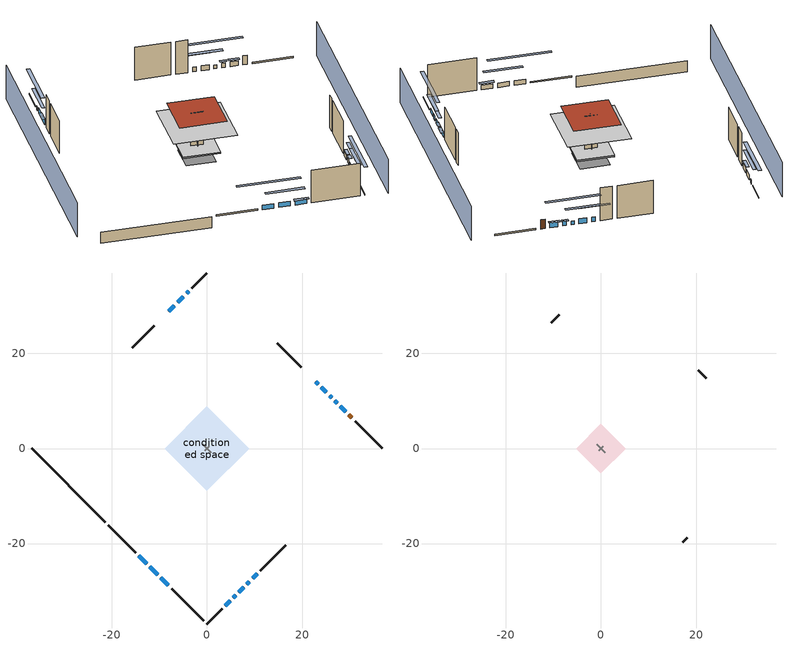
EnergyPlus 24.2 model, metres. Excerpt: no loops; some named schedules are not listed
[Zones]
conditioned space
 floor to garage (Floor1 construction): -5.17,0 0,5.17 5.17,0 0,-5.17 z0.3
 floor adiabatic (AdiabaticFloorConstruction): -8.94,0 0,8.94 8.94,0 0,-8.94 z5.18
 floor foundation (Slab2 construction): -4.21,0 0,4.21 4.21,0 0,-4.21 z-2.13
 wall outside (RimJoist1 construction): -20.77,-16.17 -14.99,-21.95 z0.3:0.61
 wall outside (RimJoist2 construction): 0,36.94 -3.21,33.73 z0.3:0.61
 wall outside (RimJoist3 construction): 36.94,0 31.17,5.78 z0.3:0.61
 wall outside (RimJoist4 construction): 0,-36.94 3.21,-33.73 z0.3:0.61
 wall outside (AdiabaticWallConstruction 1): 30.51,6.43 29.86,7.08 z0.3:2.34
 wall outside (AdiabaticWallConstruction): -14.33,-22.61 -12.7,-24.24 / 27.44,9.51 26.9,10.04 / -12.04,-24.9 -10.41,-26.53 / -9.76,-27.19 -8.12,-28.82 / 23.38,13.56 22.85,14.09 z0.3:1.31; 29.21,7.74 28.09,8.85 / 25.15,11.79 24.04,12.9 z0.3:1.37; 3.87,-33.07 4.87,-32.07 / 6.73,-30.22 7.73,-29.22 / 9.58,-27.36 10.58,-26.36 z0.3:1.22; 5.52,-31.42 6.07,-30.87 / 8.38,-28.56 8.93,-28.01 z0.3:1.34; -3.87,33.07 -4.3,32.64 z0.3:1.1; -4.96,31.99 -6.2,30.74 / -6.86,30.09 -8.1,28.84 z0.3:1.49; 26.25,10.69 25.81,11.13 z0.3:1.13
 wall outside (Wall3 construction): -7.46,-29.48 -0.66,-36.28 z0.3:7.62
 wall outside (Wall4 construction): -11.14,25.8 -15.71,21.24 z0.3:7.62
 wall outside (Wall7 construction): 19.81,17.13 14.76,22.19 z0.3:7.62
 wall outside (Wall8 construction): 11.24,-25.7 16.59,-20.35 z0.3:7.62
 wall foundation (FoundationWall1 construction): -36.94,0 -21.42,-15.52 z-2.13:0.3
 wall to garage (Wall5 construction): 0.86,-0.86 -0.86,0.86 z0.3:7.62
 wall to garage (Wall6 construction): 0.43,0.43 -0.43,-0.43 z0.3:7.62
 window (WindowConstruction): -14.33,-22.61 -12.7,-24.24 z0.3:1.31
 window (WindowConstruction 9): 29.21,7.74 28.09,8.85 z0.3:1.37
 window (WindowConstruction 10): 27.43,9.51 26.91,10.04 z0.3:1.31
 window (WindowConstruction 11): 3.87,-33.07 4.87,-32.07 z0.3:1.22
 window (WindowConstruction 12): 5.52,-31.42 6.07,-30.87 z0.3:1.34
 window (WindowConstruction 13): 6.73,-30.22 7.72,-29.22 z0.3:1.22
 window (WindowConstruction 14): 8.38,-28.56 8.93,-28.02 z0.3:1.34
 window (WindowConstruction 15): 9.58,-27.36 10.58,-26.36 z0.3:1.22
 window (WindowConstruction 1): -12.04,-24.9 -10.41,-26.53 z0.3:1.31
 window (WindowConstruction 2): -9.75,-27.19 -8.12,-28.82 z0.3:1.31
 window (WindowConstruction 3): -3.87,33.07 -4.3,32.64 z0.3:1.1
 window (WindowConstruction 4): -4.96,31.99 -6.2,30.74 z0.3:1.49
 window (WindowConstruction 5): -6.86,30.09 -8.1,28.84 z0.3:1.49
 window (WindowConstruction 6): 26.25,10.69 25.81,11.13 z0.3:1.13
 window (WindowConstruction 7): 25.15,11.79 24.04,12.9 z0.3:1.37
 window (WindowConstruction 8): 23.38,13.56 22.85,14.09 z0.3:1.31
 door (Door): 30.51,6.43 29.86,7.08 z0.3:2.34
 ceiling adiabatic (AdiabaticFloorConstruction): 0,-8.94 8.94,0 0,8.94 -8.94,0 z5.18
 roof outside (Roof1 construction): 0,6.67 -6.67,0 0,-6.67 6.67,0 z7.62
garage
 floor foundation (Slab1 construction): -5.17,0 0,5.17 5.17,0 0,-5.17 z0
 wall outside (Wall1 construction): -8.76,28.18 -10.48,26.46 z0.3:7.62
 wall outside (Wall2 construction): 22.19,14.75 20.47,16.47 z0.3:7.62
 wall outside (Wall9 construction): 17.25,-19.69 18.11,-18.83 z0.3:7.62
shading: 3.23,-40.17 40.17,-3.23 / -3.23,40.17 -40.17,3.23 z0:7.62; -9.04,-27.9 -18,-18.94 -18.43,-19.37 -9.47,-28.34 z6.49; 27.88,9.07 29.42,7.52 29.85,7.95 28.31,9.5 z1.68; 26.69,10.25 27.65,9.29 28.08,9.72 27.12,10.68 z1.62; 8.53,-28.41 0.2,-36.74 0.64,-37.17 8.96,-28.84 z6.4; 8.01,-28.93 3.58,-33.36 4.02,-33.79 8.44,-29.36 z4.08; 9.66,-27.28 4.79,-32.16 5.22,-32.59 10.1,-27.71 z3.96; 9.14,-27.8 8.17,-28.78 8.6,-29.21 9.57,-28.23 z1.65; 10.8,-26.14 9.37,-27.57 9.8,-28 11.23,-26.58 z1.52; -8.47,-28.47 -13.98,-22.96 -14.42,-23.39 -8.9,-28.9 z4.05; -7.91,-29.04 -9.97,-26.97 -10.4,-27.4 -8.34,-29.47 z1.62; -7.96,28.98 -0.2,36.74 -0.64,37.17 -8.39,29.41 z6.28; -8.14,28.8 -3.02,33.93 -3.45,34.36 -8.57,29.23 z4.24; -8.32,28.63 -6.64,30.3 -7.07,30.73 -8.75,29.06 z1.8; 22.15,14.8 29.91,7.03 30.34,7.46 22.58,15.23 z6.31; 22.1,14.84 27.09,9.85 27.52,10.28 22.53,15.27 z4.11; 20.91,16.03 25.32,11.62 25.75,12.05 21.34,16.46 z4.05
[Building]
Building 1: Terrain=Suburbs
[Site:Location]
Portland Intl Arpt_OR: Latitude {deg}=45.59; Longitude {deg}=-122.6; Time Zone {hr}=-8; Elevation {m}=33; Keep Site Location Information=Yes
[Site:GroundTemperature:Shallow]
10.2558, 8.96328, 8.85977, 9.47314, 11.9355, 14.3863, 16.5111, 17.8571, 17.9714, 16.8767, 14.8061, 12.4304
[Site:WaterMainsTemperature]
Calculation Method=Schedule; Temperature Schedule=mains temperature schedule
[Material] Roughness=Rough; Thermal Absorptance=0.9
Name | Thickness {m} | Conductivity {W/m-K} | Density {kg/m3} | Specific Heat {J/kg-K} | Solar Absorptance | Visible Absorptance
concrete 4.0 in. | 0.1016 | 1.803125 | 2242.8 | 837.4 | 0.7 | 0.7
concrete 8.0 in. | 0.2032 | 1.803125 | 2242.8 | 837.4 | 0.7 | 0.7
door material | 0.04445 | 0.0612267 | 512.64 | 1214.23 | 0.7 | 0.7
floor covering | 0.0127 | 0.0433444 | 54.468 | 1339.84 | 0.6 | 0.6
floor covering 1 | 0.0127 | 0.0450781 | 54.468 | 1339.84 | 0.9 | 0.9
floor rigid ins; wall rigid ins | 0.512978 | 0.029427 | 32.04 | 1214.23 | 0.7 | 0.7
floor stud and cavity | 0.1397 | 0.923637 | 92.3553 | 1139.71 | 0.7 | 0.7
floor stud and cavity 1 | 0.1397 | 1.75129 | 37.0049 | 1207.88 | 0.7 | 0.7
furniture material conditioned space 1; furniture material garage 1 | 0.1524 | 0.115458 | 640.8 | 1214.23 | 0.6 | 0.6
gypsum board | 0.0127 | 0.160291 | 801 | 837.4 | 0.6 | 0.6
gypsum board 1 | 0.0127 | 0.160291 | 801 | 837.4 | 0.7 | 0.7
osb sheathing 0.5 in.; osb sheathing 0.5 in. 1; osb sheathing 0.5 in. 2 | 0.0127 | 0.115458 | 512.64 | 1214.23 | 0.7 | 0.7
osb sheathing 0.75 in. | 0.01905 | 0.115458 | 512.64 | 1214.23 | 0.7 | 0.7
rim joist stud and cavity | 0.0508 | 0.178688 | 50.32683 | 1063.81 | 0.6 | 0.6
roof rigid ins | 0.103632 | 0.029427 | 32.04 | 1214.23 | 0.7 | 0.7
roof stud and cavity | 0.2032 | 0.0822971 | 78.34581 | 1123.46 | 0.7 | 0.7
slate or tile shingles | 0.01905 | 0.840978 | 1899.972 | 799.717 | 0.75 | 0.75
wall stud and cavity | 0.1397 | 0.727959 | 139.0536 | 1170.24 | 0.6 | 0.6
wall stud and cavity 1 | 0.1397 | 0.550994 | 139.0536 | 1170.24 | 0.7 | 0.7
wall stud and cavity 2 | 0.1397 | 0.335416 | 139.0536 | 1170.24 | 0.7 | 0.7
wall stud and cavity 3 | 0.0889 | 0.380278 | 52.3479 | 1209.89 | 0.7 | 0.7
wall stud and cavity 4 | 0.0889 | 0.391764 | 83.0341 | 1211.67 | 0.7 | 0.7
wood siding | 0.0254 | 0.102417 | 544.68 | 1172.36 | 0.85 | 0.85
wood siding 1; wood siding 2 | 0.0254 | 0.102417 | 544.68 | 1172.36 | 0.7 | 0.7
[WindowMaterial:SimpleGlazingSystem]
WindowMaterial: U-Factor {W/m2-K}=4.31528; Solar Heat Gain Coefficient=0.67
[Construction]
AdiabaticFloorConstruction: floor stud and cavity 1, floor rigid ins, osb sheathing 0.75 in., floor covering
AdiabaticWallConstruction: wood siding 1, wall rigid ins, wall stud and cavity 3, gypsum board
AdiabaticWallConstruction 1: wood siding 2, wall rigid ins, wall stud and cavity 3, gypsum board
Door: door material
Floor1 construction: floor stud and cavity, osb sheathing 0.75 in., floor covering
FoundationWall1 construction: concrete 8.0 in., gypsum board 1
furniture construction conditioned space 1: furniture material conditioned space 1
furniture construction garage 1: furniture material garage 1
PartitionWallConstruction: gypsum board, wall stud and cavity 4, gypsum board
RimJoist1 construction; RimJoist2 construction; RimJoist3 construction; RimJoist4 construction: wood siding, rim joist stud and cavity
Roof1 construction: slate or tile shingles, roof rigid ins, osb sheathing 0.75 in., roof stud and cavity, gypsum board
Slab1 construction: concrete 4.0 in.
Slab2 construction: concrete 4.0 in., floor covering 1
Wall1 construction; Wall2 construction: wood siding, osb sheathing 0.5 in., wall stud and cavity
Wall3 construction; Wall4 construction: wood siding, osb sheathing 0.5 in., wall stud and cavity 1, gypsum board
Wall5 construction: osb sheathing 0.5 in. 1, wall stud and cavity 2, gypsum board
Wall6 construction: osb sheathing 0.5 in. 2, wall stud and cavity 2, gypsum board
Wall7 construction; Wall8 construction: wood siding, osb sheathing 0.5 in. 1, wall stud and cavity 1, gypsum board
Wall9 construction: wood siding, osb sheathing 0.5 in. 1, wall stud and cavity
WindowConstruction; WindowConstruction 1; WindowConstruction 10; WindowConstruction 11; WindowConstruction 12; WindowConstruction 13; WindowConstruction 14; WindowConstruction 15; WindowConstruction 2; WindowConstruction 3; WindowConstruction 4; WindowConstruction 5; WindowConstruction 6; WindowConstruction 7; WindowConstruction 8; WindowConstruction 9: WindowMaterial
[Zone] Multiplier=1; Part of Total Floor Area=Yes
Name | Volume {m3}
conditioned space | 606.66
garage | 130.484
[Space]
Name | Zone | Volume {m3}
conditioned space 1 | conditioned space | 606.66
garage 1 | garage | 130.484
[SurfaceProperty:ExposedFoundationPerimeter] Exposed Perimeter Calculation Method=TotalExposedPerimeter
Name | Total Exposed Perimeter {m}
Slab2 | 21.9456
Slab1 | 18.288
[SurfaceProperty:IncidentSolarMultiplier] Incident Solar Multiplier=1; Incident Solar Multiplier Schedule=trans schedule winter=0.85 summer=0.7
Window1; Window10; Window11; Window12; Window13; Window14; Window15; Window16; Window2; Window3; Window4; Window5; Window6; Window7; Window8; Window9
[InternalMass]
Name | Construction | Zone or ZoneList | Space or SpaceList | Surface Area {m2}
furniture mass conditioned space 1 | furniture construction conditioned space 1 | conditioned space | conditioned space 1 | 99.51774
partition wall mass | PartitionWallConstruction | conditioned space | conditioned space 1 | 248.794
furniture mass garage 1 | furniture construction garage 1 | garage | garage 1 | 5.35122
[Lights] Design Level Calculation Method=LightingLevel; Return Air Fraction=0; Fraction Radiant=0.6; Fraction Visible=0.2; Fraction Replaceable=1
Name | Zone or ZoneList or Space or SpaceList | Schedule | Lighting Level {W}
interior lighting | conditioned space 1 | lighting_interior | 296.621
garage lighting | garage 1 | lighting_garage | 7.26008
[People]
occupants: Zone or ZoneList or Space or SpaceList=conditioned space 1; Number of People Schedule=occupants; Number of People Calculation Method=People; Number of People=1; Fraction Radiant=0.314171; Sensible Heat Fraction=0.56303; Activity Level Schedule=occupants activity schedule; Carbon Dioxide Generation Rate {m3/s-W}=0; Enable ASHRAE 55 Comfort Warnings=No; Mean Radiant Temperature Calculation Type=EnclosureAveraged
[ElectricEquipment] Design Level Calculation Method=EquipmentLevel
Name | Zone or ZoneList or Space or SpaceList | Schedule | Design Level {W} | Fraction Latent | Fraction Radiant | Fraction Lost
clothes dryer | conditioned space 1 | clothes_dryer | 6952.15 | 0.015 | 0.081 | 0.85
clothes washer | conditioned space 1 | clothes_washer | 420.729 | 0.03 | 0.162 | 0.7
cooking range | conditioned space 1 | cooking_range | 1040.9 | 0.08 | 0.432 | 0.2
fridge | conditioned space 1 | fridge schedule | 41.5354 | 0 | 0.6 | 0
mech vent bath fan 0 | conditioned space 1 | mech vent bath fan 0 schedule | 30 | 0 | 0 | 1
mech vent house fan | conditioned space 1 | mech vent house fan schedule | 0 | 0 | 0 | 1
mech vent house fan cfis | conditioned space 1 | mech vent house fan cfis schedule | 0 | 0 | 0 | 0
mech vent range fan 0 | conditioned space 1 | mech vent range fan 0 schedule | 30 | 0 | 0 | 1
misc plug loads | conditioned space 1 | plug_loads_other | 164.303 | 0.021 | 0.558 | 0.049
misc tv | conditioned space 1 | plug_loads_tv | 173.585 | 0 | 0.6 | 0
whole house fan | conditioned space 1 | Always On Discrete | 0 | 0 | 0 | 1
freezer | garage 1 | freezer schedule | 194.914 | 0 | 0.6 | 0
[OtherEquipment] Design Level Calculation Method=EquipmentLevel
Name | Fuel Type | Zone or ZoneList or Space or SpaceList | Schedule | Design Level {W} | Fraction Latent | Fraction Radiant | Fraction Lost
clothes dryer 1 | Electricity | conditioned space 1 | clothes_dryer | 0 | 0.015 | 0.081 | 0.85
cooking range 1 | Electricity | conditioned space 1 | cooking_range | 0 | 0.08 | 0.432 | 0.2
general water use latent | None | conditioned space 1 | general water use schedule | 25.6591 | 1 | 0 | 0
general water use sensible | None | conditioned space 1 | general water use schedule | -25.2881 | 0 | 0.6 | 0
mech vent house fan latent load | None | conditioned space 1 | Always On Discrete | 0 | 1 | 0 | 0
mech vent house fan sensible load | None | conditioned space 1 | Always On Discrete | 0 | 0 | 0 | 0
water heater energy adjustment1 | Electricity | garage 1 | Always On Discrete | 0.01 | 0 | 0 | 1
water heater lat | None | garage 1 | Always On Discrete | 0 | 1 | 0 | 0
water heater sens | None | garage 1 | Always On Discrete | 0 | 0 | 0 | 0
[ZoneInfiltration:DesignFlowRate] Zone or ZoneList or Space or SpaceList=conditioned space 1; Schedule=Always On Discrete; Design Flow Rate Calculation Method=Flow/Zone; Design Flow Rate {m3/s}=0
infil flow; natural vent flow; whole house fan flow
[ZoneInfiltration:EffectiveLeakageArea]
infil garage 1: Zone or Space=garage 1; Schedule=Always On Discrete; Effective Air Leakage Area {cm2}=815.51; Stack Coefficient=0.000129147; Wind Coefficient=4.64657e-05
[Foundation:Kiva] Wall Depth Below Slab {m}=0.2032
Name | Initial Indoor Air Temperature {C} | Wall Height Above Grade {m}
Foundation Kiva 1 | 13.4258 | 0.1016
Foundation Kiva 2 | 21.1111 | 0.3048
[Foundation:Kiva:Settings]
Soil Conductivity {W/m-K}=1.3848; Soil Density {kg/m3}=1842.3; Soil Specific Heat {J/kg-K}=418.7; Ground Solar Absorptivity=0.9; Ground Thermal Absorptivity=0.9; Ground Surface Roughness {m}=0.03; Far-Field Width {m}=40; Deep-Ground Boundary Condition=ZeroFlux; Deep-Ground Depth {m}=40; Minimum Cell Dimension {m}=0.2; Maximum Cell Growth Coefficient=3; Simulation Timestep=Timestep
[Exterior:Lights]
exterior lighting: Schedule=exterior lighting schedule; Design Level {W}=8.97151
[EnergyManagementSystem:Sensor] Output:Variable or Output:Meter Index Key=garage
Name | Output:Variable or Output:Meter
water_heater_amb_rh | Zone Air Relative Humidity
water_heater_amb_temp | Zone Mean Air Temperature
[Schedule:Day:Interval]
trans schedule winter=0.85 summer=0.7 day; trans schedule winter=0.85 summer=0.7 day 2: No, 24:00, 0.85
trans schedule winter=0.85 summer=0.7 day 1: No, 24:00, 0.7
trans schedule winter=0.85 summer=0.7 default day; mech vent bath fan 0 schedule default day; mech vent range fan 0 schedule default day: No, 24:00, 0
mech vent bath fan 0 schedule day: No, 01:00, 0, 02:00, 1, 24:00, 0
mech vent range fan 0 schedule day: No, 16:00, 0, 17:00, 1, 24:00, 0
[Schedule:Week:Daily]
trans schedule winter=0.85 summer=0.7 Week Rule - Jan1-May26: trans schedule winter=0.85 summer=0.7 day, trans schedule winter=0.85 summer=0.7 day, trans schedule winter=0.85 summer=0.7 day, trans schedule winter=0.85 summer=0.7 day, trans schedule winter=0.85 summer=0.7 day, trans schedule winter=0.85 summer=0.7 day, trans schedule winter=0.85 summer=0.7 day, trans schedule winter=0.85 summer=0.7 default day, trans schedule winter=0.85 summer=0.7 default day, trans schedule winter=0.85 summer=0.7 default day, trans schedule winter=0.85 summer=0.7 default day, trans schedule winter=0.85 summer=0.7 default day
trans schedule winter=0.85 summer=0.7 Week Rule - May27-Jun2: trans schedule winter=0.85 summer=0.7 day, trans schedule winter=0.85 summer=0.7 day, trans schedule winter=0.85 summer=0.7 day, trans schedule winter=0.85 summer=0.7 day, trans schedule winter=0.85 summer=0.7 day, trans schedule winter=0.85 summer=0.7 day 1, trans schedule winter=0.85 summer=0.7 day 1, trans schedule winter=0.85 summer=0.7 default day, trans schedule winter=0.85 summer=0.7 default day, trans schedule winter=0.85 summer=0.7 default day, trans schedule winter=0.85 summer=0.7 default day, trans schedule winter=0.85 summer=0.7 default day
trans schedule winter=0.85 summer=0.7 Week Rule - Jun3-Sep29: trans schedule winter=0.85 summer=0.7 day 1, trans schedule winter=0.85 summer=0.7 day 1, trans schedule winter=0.85 summer=0.7 day 1, trans schedule winter=0.85 summer=0.7 day 1, trans schedule winter=0.85 summer=0.7 day 1, trans schedule winter=0.85 summer=0.7 day 1, trans schedule winter=0.85 summer=0.7 day 1, trans schedule winter=0.85 summer=0.7 default day, trans schedule winter=0.85 summer=0.7 default day, trans schedule winter=0.85 summer=0.7 default day, trans schedule winter=0.85 summer=0.7 default day, trans schedule winter=0.85 summer=0.7 default day
trans schedule winter=0.85 summer=0.7 Week Rule - Sep30-Oct6: trans schedule winter=0.85 summer=0.7 day 1, trans schedule winter=0.85 summer=0.7 day 2, trans schedule winter=0.85 summer=0.7 day 2, trans schedule winter=0.85 summer=0.7 day 2, trans schedule winter=0.85 summer=0.7 day 2, trans schedule winter=0.85 summer=0.7 day 2, trans schedule winter=0.85 summer=0.7 day 2, trans schedule winter=0.85 summer=0.7 default day, trans schedule winter=0.85 summer=0.7 default day, trans schedule winter=0.85 summer=0.7 default day, trans schedule winter=0.85 summer=0.7 default day, trans schedule winter=0.85 summer=0.7 default day
trans schedule winter=0.85 summer=0.7 Week Rule - Oct7-Dec31: trans schedule winter=0.85 summer=0.7 day 2, trans schedule winter=0.85 summer=0.7 day 2, trans schedule winter=0.85 summer=0.7 day 2, trans schedule winter=0.85 summer=0.7 day 2, trans schedule winter=0.85 summer=0.7 day 2, trans schedule winter=0.85 summer=0.7 day 2, trans schedule winter=0.85 summer=0.7 day 2, trans schedule winter=0.85 summer=0.7 default day, trans schedule winter=0.85 summer=0.7 default day, trans schedule winter=0.85 summer=0.7 default day, trans schedule winter=0.85 summer=0.7 default day, trans schedule winter=0.85 summer=0.7 default day
mech vent bath fan 0 schedule Week Rule - Jan1-Dec31: mech vent bath fan 0 schedule day, mech vent bath fan 0 schedule day, mech vent bath fan 0 schedule day, mech vent bath fan 0 schedule day, mech vent bath fan 0 schedule day, mech vent bath fan 0 schedule day, mech vent bath fan 0 schedule day, mech vent bath fan 0 schedule default day, mech vent bath fan 0 schedule default day, mech vent bath fan 0 schedule default day, mech vent bath fan 0 schedule default day, mech vent bath fan 0 schedule default day
mech vent range fan 0 schedule Week Rule - Jan1-Dec31: mech vent range fan 0 schedule day, mech vent range fan 0 schedule day, mech vent range fan 0 schedule day, mech vent range fan 0 schedule day, mech vent range fan 0 schedule day, mech vent range fan 0 schedule day, mech vent range fan 0 schedule day, mech vent range fan 0 schedule default day, mech vent range fan 0 schedule default day, mech vent range fan 0 schedule default day, mech vent range fan 0 schedule default day, mech vent range fan 0 schedule default day
general water use schedule Week Rule - Jan1-Dec31: general water use schedule day, general water use schedule day, general water use schedule day, general water use schedule day, general water use schedule day, general water use schedule day, general water use schedule day, general water use schedule default day, general water use schedule default day, general water use schedule default day, general water use schedule default day, general water use schedule default day
freezer schedule Week Rule - Jan1-Jan27: freezer schedule day, freezer schedule day, freezer schedule day, freezer schedule day, freezer schedule day, freezer schedule day, freezer schedule day, freezer schedule default day, freezer schedule default day, freezer schedule default day, freezer schedule default day, freezer schedule default day
freezer schedule Week Rule - Jan28-Feb3: freezer schedule day, freezer schedule day, freezer schedule day, freezer schedule day, freezer schedule day 1, freezer schedule day 1, freezer schedule day 1, freezer schedule default day, freezer schedule default day, freezer schedule default day, freezer schedule default day, freezer schedule default day
freezer schedule Week Rule - Feb4-Feb24: freezer schedule day 1, freezer schedule day 1, freezer schedule day 1, freezer schedule day 1, freezer schedule day 1, freezer schedule day 1, freezer schedule day 1, freezer schedule default day, freezer schedule default day, freezer schedule default day, freezer schedule default day, freezer schedule default day
freezer schedule Week Rule - Feb25-Mar3: freezer schedule day 1, freezer schedule day 1, freezer schedule day 1, freezer schedule day 1, freezer schedule day 2, freezer schedule day 2, freezer schedule day 2, freezer schedule default day, freezer schedule default day, freezer schedule default day, freezer schedule default day, freezer schedule default day
freezer schedule Week Rule - Mar4-May26: freezer schedule day 2, freezer schedule day 2, freezer schedule day 2, freezer schedule day 2, freezer schedule day 2, freezer schedule day 2, freezer schedule day 2, freezer schedule default day, freezer schedule default day, freezer schedule default day, freezer schedule default day, freezer schedule default day
freezer schedule Week Rule - May27-Jun2: freezer schedule day 2, freezer schedule day 2, freezer schedule day 2, freezer schedule day 2, freezer schedule day 2, freezer schedule day 3, freezer schedule day 3, freezer schedule default day, freezer schedule default day, freezer schedule default day, freezer schedule default day, freezer schedule default day
freezer schedule Week Rule - Jun3-Sep29: freezer schedule day 3, freezer schedule day 3, freezer schedule day 3, freezer schedule day 3, freezer schedule day 3, freezer schedule day 3, freezer schedule day 3, freezer schedule default day, freezer schedule default day, freezer schedule default day, freezer schedule default day, freezer schedule default day
freezer schedule Week Rule - Sep30-Oct6: freezer schedule day 3, freezer schedule day 4, freezer schedule day 4, freezer schedule day 4, freezer schedule day 4, freezer schedule day 4, freezer schedule day 4, freezer schedule default day, freezer schedule default day, freezer schedule default day, freezer schedule default day, freezer schedule default day
freezer schedule Week Rule - Oct7-Oct27: freezer schedule day 4, freezer schedule day 4, freezer schedule day 4, freezer schedule day 4, freezer schedule day 4, freezer schedule day 4, freezer schedule day 4, freezer schedule default day, freezer schedule default day, freezer schedule default day, freezer schedule default day, freezer schedule default day
freezer schedule Week Rule - Oct28-Nov3: freezer schedule day 4, freezer schedule day 4, freezer schedule day 4, freezer schedule day 4, freezer schedule day 5, freezer schedule day 5, freezer schedule day 5, freezer schedule default day, freezer schedule default day, freezer schedule default day, freezer schedule default day, freezer schedule default day
freezer schedule Week Rule - Nov4-Nov24: freezer schedule day 5, freezer schedule day 5, freezer schedule day 5, freezer schedule day 5, freezer schedule day 5, freezer schedule day 5, freezer schedule day 5, freezer schedule default day, freezer schedule default day, freezer schedule default day, freezer schedule default day, freezer schedule default day
freezer schedule Week Rule - Nov25-Dec1: freezer schedule day 5, freezer schedule day 5, freezer schedule day 5, freezer schedule day 5, freezer schedule day 5, freezer schedule day 5, freezer schedule day 6, freezer schedule default day, freezer schedule default day, freezer schedule default day, freezer schedule default day, freezer schedule default day
freezer schedule Week Rule - Dec2-Dec31: freezer schedule day 6, freezer schedule day 6, freezer schedule day 6, freezer schedule day 6, freezer schedule day 6, freezer schedule day 6, freezer schedule day 6, freezer schedule default day, freezer schedule default day, freezer schedule default day, freezer schedule default day, freezer schedule default day
exterior lighting schedule Week Rule - Jan1-Jan27: exterior lighting schedule day, exterior lighting schedule day, exterior lighting schedule day, exterior lighting schedule day, exterior lighting schedule day, exterior lighting schedule day, exterior lighting schedule day, exterior lighting schedule default day, exterior lighting schedule default day, exterior lighting schedule default day, exterior lighting schedule default day, exterior lighting schedule default day
exterior lighting schedule Week Rule - Jan28-Feb3: exterior lighting schedule day, exterior lighting schedule day, exterior lighting schedule day, exterior lighting schedule day, exterior lighting schedule day 1, exterior lighting schedule day 1, exterior lighting schedule day 1, exterior lighting schedule default day, exterior lighting schedule default day, exterior lighting schedule default day, exterior lighting schedule default day, exterior lighting schedule default day
exterior lighting schedule Week Rule - Feb4-Feb24: exterior lighting schedule day 1, exterior lighting schedule day 1, exterior lighting schedule day 1, exterior lighting schedule day 1, exterior lighting schedule day 1, exterior lighting schedule day 1, exterior lighting schedule day 1, exterior lighting schedule default day, exterior lighting schedule default day, exterior lighting schedule default day, exterior lighting schedule default day, exterior lighting schedule default day
exterior lighting schedule Week Rule - Feb25-Mar3: exterior lighting schedule day 1, exterior lighting schedule day 1, exterior lighting schedule day 1, exterior lighting schedule day 1, exterior lighting schedule day 2, exterior lighting schedule day 2, exterior lighting schedule day 2, exterior lighting schedule default day, exterior lighting schedule default day, exterior lighting schedule default day, exterior lighting schedule default day, exterior lighting schedule default day
exterior lighting schedule Week Rule - Mar4-Mar31: exterior lighting schedule day 2, exterior lighting schedule day 2, exterior lighting schedule day 2, exterior lighting schedule day 2, exterior lighting schedule day 2, exterior lighting schedule day 2, exterior lighting schedule day 2, exterior lighting schedule default day, exterior lighting schedule default day, exterior lighting schedule default day, exterior lighting schedule default day, exterior lighting schedule default day
exterior lighting schedule Week Rule - Apr1-Apr28: exterior lighting schedule day 3, exterior lighting schedule day 3, exterior lighting schedule day 3, exterior lighting schedule day 3, exterior lighting schedule day 3, exterior lighting schedule day 3, exterior lighting schedule day 3, exterior lighting schedule default day, exterior lighting schedule default day, exterior lighting schedule default day, exterior lighting schedule default day, exterior lighting schedule default day
exterior lighting schedule Week Rule - Apr29-May5: exterior lighting schedule day 3, exterior lighting schedule day 3, exterior lighting schedule day 4, exterior lighting schedule day 4, exterior lighting schedule day 4, exterior lighting schedule day 4, exterior lighting schedule day 4, exterior lighting schedule default day, exterior lighting schedule default day, exterior lighting schedule default day, exterior lighting schedule default day, exterior lighting schedule default day
exterior lighting schedule Week Rule - May6-May26: exterior lighting schedule day 4, exterior lighting schedule day 4, exterior lighting schedule day 4, exterior lighting schedule day 4, exterior lighting schedule day 4, exterior lighting schedule day 4, exterior lighting schedule day 4, exterior lighting schedule default day, exterior lighting schedule default day, exterior lighting schedule default day, exterior lighting schedule default day, exterior lighting schedule default day
exterior lighting schedule Week Rule - May27-Jun2: exterior lighting schedule day 4, exterior lighting schedule day 4, exterior lighting schedule day 4, exterior lighting schedule day 4, exterior lighting schedule day 4, exterior lighting schedule day 5, exterior lighting schedule day 5, exterior lighting schedule default day, exterior lighting schedule default day, exterior lighting schedule default day, exterior lighting schedule default day, exterior lighting schedule default day
exterior lighting schedule Week Rule - Jun3-Jun30: exterior lighting schedule day 5, exterior lighting schedule day 5, exterior lighting schedule day 5, exterior lighting schedule day 5, exterior lighting schedule day 5, exterior lighting schedule day 5, exterior lighting schedule day 5, exterior lighting schedule default day, exterior lighting schedule default day, exterior lighting schedule default day, exterior lighting schedule default day, exterior lighting schedule default day
exterior lighting schedule Week Rule - Jul1-Jul28: exterior lighting schedule day 6, exterior lighting schedule day 6, exterior lighting schedule day 6, exterior lighting schedule day 6, exterior lighting schedule day 6, exterior lighting schedule day 6, exterior lighting schedule day 6, exterior lighting schedule default day, exterior lighting schedule default day, exterior lighting schedule default day, exterior lighting schedule default day, exterior lighting schedule default day
exterior lighting schedule Week Rule - Jul29-Aug4: exterior lighting schedule day 6, exterior lighting schedule day 6, exterior lighting schedule day 6, exterior lighting schedule day 7, exterior lighting schedule day 7, exterior lighting schedule day 7, exterior lighting schedule day 7, exterior lighting schedule default day, exterior lighting schedule default day, exterior lighting schedule default day, exterior lighting schedule default day, exterior lighting schedule default day
exterior lighting schedule Week Rule - Aug5-Aug25: exterior lighting schedule day 7, exterior lighting schedule day 7, exterior lighting schedule day 7, exterior lighting schedule day 7, exterior lighting schedule day 7, exterior lighting schedule day 7, exterior lighting schedule day 7, exterior lighting schedule default day, exterior lighting schedule default day, exterior lighting schedule default day, exterior lighting schedule default day, exterior lighting schedule default day
exterior lighting schedule Week Rule - Aug26-Sep1: exterior lighting schedule day 7, exterior lighting schedule day 7, exterior lighting schedule day 7, exterior lighting schedule day 7, exterior lighting schedule day 7, exterior lighting schedule day 7, exterior lighting schedule day 8, exterior lighting schedule default day, exterior lighting schedule default day, exterior lighting schedule default day, exterior lighting schedule default day, exterior lighting schedule default day
exterior lighting schedule Week Rule - Sep2-Sep29: exterior lighting schedule day 8, exterior lighting schedule day 8, exterior lighting schedule day 8, exterior lighting schedule day 8, exterior lighting schedule day 8, exterior lighting schedule day 8, exterior lighting schedule day 8, exterior lighting schedule default day, exterior lighting schedule default day, exterior lighting schedule default day, exterior lighting schedule default day, exterior lighting schedule default day
exterior lighting schedule Week Rule - Sep30-Oct6: exterior lighting schedule day 8, exterior lighting schedule day 9, exterior lighting schedule day 9, exterior lighting schedule day 9, exterior lighting schedule day 9, exterior lighting schedule day 9, exterior lighting schedule day 9, exterior lighting schedule default day, exterior lighting schedule default day, exterior lighting schedule default day, exterior lighting schedule default day, exterior lighting schedule default day
exterior lighting schedule Week Rule - Oct7-Oct27: exterior lighting schedule day 9, exterior lighting schedule day 9, exterior lighting schedule day 9, exterior lighting schedule day 9, exterior lighting schedule day 9, exterior lighting schedule day 9, exterior lighting schedule day 9, exterior lighting schedule default day, exterior lighting schedule default day, exterior lighting schedule default day, exterior lighting schedule default day, exterior lighting schedule default day
exterior lighting schedule Week Rule - Oct28-Nov3: exterior lighting schedule day 9, exterior lighting schedule day 9, exterior lighting schedule day 9, exterior lighting schedule day 9, exterior lighting schedule day 10, exterior lighting schedule day 10, exterior lighting schedule day 10, exterior lighting schedule default day, exterior lighting schedule default day, exterior lighting schedule default day, exterior lighting schedule default day, exterior lighting schedule default day
exterior lighting schedule Week Rule - Nov4-Nov24: exterior lighting schedule day 10, exterior lighting schedule day 10, exterior lighting schedule day 10, exterior lighting schedule day 10, exterior lighting schedule day 10, exterior lighting schedule day 10, exterior lighting schedule day 10, exterior lighting schedule default day, exterior lighting schedule default day, exterior lighting schedule default day, exterior lighting schedule default day, exterior lighting schedule default day
exterior lighting schedule Week Rule - Nov25-Dec1: exterior lighting schedule day 10, exterior lighting schedule day 10, exterior lighting schedule day 10, exterior lighting schedule day 10, exterior lighting schedule day 10, exterior lighting schedule day 10, exterior lighting schedule day 11, exterior lighting schedule default day, exterior lighting schedule default day, exterior lighting schedule default day, exterior lighting schedule default day, exterior lighting schedule default day
exterior lighting schedule Week Rule - Dec2-Dec31: exterior lighting schedule day 11, exterior lighting schedule day 11, exterior lighting schedule day 11, exterior lighting schedule day 11, exterior lighting schedule day 11, exterior lighting schedule day 11, exterior lighting schedule day 11, exterior lighting schedule default day, exterior lighting schedule default day, exterior lighting schedule default day, exterior lighting schedule default day, exterior lighting schedule default day
[Schedule:Year]
trans schedule winter=0.85 summer=0.7: trans schedule winter=0.85 summer=0.7 Week Rule - Jan1-May26, 1, 1, 5, 26, trans schedule winter=0.85 summer=0.7 Week Rule - May27-Jun2, 5, 27, 6, 2, trans schedule winter=0.85 summer=0.7 Week Rule - Jun3-Sep29, 6, 3, 9, 29, trans schedule winter=0.85 summer=0.7 Week Rule - Sep30-Oct6, 9, 30, 10, 6, trans schedule winter=0.85 summer=0.7 Week Rule - Oct7-Dec31, 10, 7, 12, 31
mech vent bath fan 0 schedule: mech vent bath fan 0 schedule Week Rule - Jan1-Dec31, 1, 1, 12, 31
mech vent range fan 0 schedule: mech vent range fan 0 schedule Week Rule - Jan1-Dec31, 1, 1, 12, 31
general water use schedule: general water use schedule Week Rule - Jan1-Dec31, 1, 1, 12, 31
freezer schedule: freezer schedule Week Rule - Jan1-Jan27, 1, 1, 1, 27, freezer schedule Week Rule - Jan28-Feb3, 1, 28, 2, 3, freezer schedule Week Rule - Feb4-Feb24, 2, 4, 2, 24, freezer schedule Week Rule - Feb25-Mar3, 2, 25, 3, 3, freezer schedule Week Rule - Mar4-May26, 3, 4, 5, 26, freezer schedule Week Rule - May27-Jun2, 5, 27, 6, 2, freezer schedule Week Rule - Jun3-Sep29, 6, 3, 9, 29, freezer schedule Week Rule - Sep30-Oct6, 9, 30, 10, 6, freezer schedule Week Rule - Oct7-Oct27, 10, 7, 10, 27, freezer schedule Week Rule - Oct28-Nov3, 10, 28, 11, 3, freezer schedule Week Rule - Nov4-Nov24, 11, 4, 11, 24, freezer schedule Week Rule - Nov25-Dec1, 11, 25, 12, 1, freezer schedule Week Rule - Dec2-Dec31, 12, 2, 12, 31
exterior lighting schedule: exterior lighting schedule Week Rule - Jan1-Jan27, 1, 1, 1, 27, exterior lighting schedule Week Rule - Jan28-Feb3, 1, 28, 2, 3, exterior lighting schedule Week Rule - Feb4-Feb24, 2, 4, 2, 24, exterior lighting schedule Week Rule - Feb25-Mar3, 2, 25, 3, 3, exterior lighting schedule Week Rule - Mar4-Mar31, 3, 4, 3, 31, exterior lighting schedule Week Rule - Apr1-Apr28, 4, 1, 4, 28, exterior lighting schedule Week Rule - Apr29-May5, 4, 29, 5, 5, exterior lighting schedule Week Rule - May6-May26, 5, 6, 5, 26, exterior lighting schedule Week Rule - May27-Jun2, 5, 27, 6, 2, exterior lighting schedule Week Rule - Jun3-Jun30, 6, 3, 6, 30, exterior lighting schedule Week Rule - Jul1-Jul28, 7, 1, 7, 28, exterior lighting schedule Week Rule - Jul29-Aug4, 7, 29, 8, 4, exterior lighting schedule Week Rule - Aug5-Aug25, 8, 5, 8, 25, exterior lighting schedule Week Rule - Aug26-Sep1, 8, 26, 9, 1, exterior lighting schedule Week Rule - Sep2-Sep29, 9, 2, 9, 29, exterior lighting schedule Week Rule - Sep30-Oct6, 9, 30, 10, 6, exterior lighting schedule Week Rule - Oct7-Oct27, 10, 7, 10, 27, exterior lighting schedule Week Rule - Oct28-Nov3, 10, 28, 11, 3, exterior lighting schedule Week Rule - Nov4-Nov24, 11, 4, 11, 24, exterior lighting schedule Week Rule - Nov25-Dec1, 11, 25, 12, 1, exterior lighting schedule Week Rule - Dec2-Dec31, 12, 2, 12, 31
[Schedule:File] File=in.schedules.csv; Rows to Skip at Top=1; Number of Hours of Data=8760; Column Separator=Comma; Interpolate to Timestep=Yes; Minutes per Item=15; Adjust Schedule for Daylight Savings=Yes
Name | Column Number
lighting_interior | 4
occupants | 1
clothes_dryer | 8
clothes_washer | 7
cooking_range | 9
plug_loads_other | 2
plug_loads_tv | 3
lighting_garage | 5
[Schedule:Constant]
Name | Hourly Value
occupants activity schedule | 117.228
fridge schedule | 0
mech vent house fan schedule; mech vent house fan cfis schedule; Always On Discrete | 1
[Schedule:Compact]
mains temperature schedule: Through: 01/01, For: AllDays, Until: 24:00, 13.0633, Through: 01/02, For: AllDays, Until: 24:00, 13.0189, Through: 01/03, For: AllDays, Until: 24:00, 12.975, Through: 01/04, For: AllDays, Until: 24:00, 12.9328, Through: 01/05, For: AllDays, Until: 24:00, 12.8917, Through: 01/06, For: AllDays, Until: 24:00, 12.8517, Through: 01/07, For: AllDays, Until: 24:00, 12.8122, Through: 01/08, For: AllDays, Until: 24:00, 12.7744, Through: 01/09, For: AllDays, Until: 24:00, 12.7378, Through: 01/10, For: AllDays, Until: 24:00, 12.7017, Through: 01/11, For: AllDays, Until: 24:00, 12.6672, Through: 01/12, For: AllDays, Until: 24:00, 12.6339, Through: 01/13, For: AllDays, Until: 24:00, 12.6017, Through: 01/14, For: AllDays, Until: 24:00, 12.5706, Through: 01/15, For: AllDays, Until: 24:00, 12.5411, Through: 01/16, For: AllDays, Until: 24:00, 12.5122, Through: 01/17, For: AllDays, Until: 24:00, 12.485, Through: 01/18, For: AllDays, Until: 24:00, 12.4583, Through: 01/19, For: AllDays, Until: 24:00, 12.4333, Through: 01/20, For: AllDays, Until: 24:00, 12.41, Through: 01/21, For: AllDays, Until: 24:00, 12.3872, Through: 01/22, For: AllDays, Until: 24:00, 12.3661, Through: 01/23, For: AllDays, Until: 24:00, 12.3456, Through: 01/24, For: AllDays, Until: 24:00, 12.3272, Through: 01/25, For: AllDays, Until: 24:00, 12.3094, Through: 01/26, For: AllDays, Until: 24:00, 12.2933, Through: 01/27, For: AllDays, Until: 24:00, 12.2783, Through: 01/28, For: AllDays, Until: 24:00, 12.2644, Through: 01/29, For: AllDays, Until: 24:00, 12.2517, Through: 01/30, For: AllDays, Until: 24:00, 12.2406, Through: 01/31, For: AllDays, Until: 24:00, 12.2306, Through: 02/01, For: AllDays, Until: 24:00, 12.2222, Through: 02/02, For: AllDays, Until: 24:00, 12.215, Through: 02/03, For: AllDays, Until: 24:00, 12.2089, Through: 02/04, For: AllDays, Until: 24:00, 12.2039, Through: 02/05, For: AllDays, Until: 24:00, 12.2006, Through: 02/06, For: AllDays, Until: 24:00, 12.1983, Through: 02/07, For: AllDays, Until: 24:00, 12.1978, Through: 02/08, For: AllDays, Until: 24:00, 12.1978, Through: 02/09, For: AllDays, Until: 24:00, 12.2, Through: 02/10, For: AllDays, Until: 24:00, 12.2028, Through: 02/11, For: AllDays, Until: 24:00, 12.2072, Through: 02/12, For: AllDays, Until: 24:00, 12.2128, Through: 02/13, For: AllDays, Until: 24:00, 12.2194, Through: 02/14, For: AllDays, Until: 24:00, 12.2278, Through: 02/15, For: AllDays, Until: 24:00, 12.2372, Through: 02/16, For: AllDays, Until: 24:00, 12.2483, Through: 02/17, For: AllDays, Until: 24:00, 12.26, Through: 02/18, For: AllDays, Until: 24:00, 12.2733, Through: 02/19, For: AllDays, Until: 24:00, 12.2883, Through: 02/20, For: AllDays, Until: 24:00, 12.3039, Through: 02/21, For: AllDays, Until: 24:00, 12.3211, Through: 02/22, For: AllDays, Until: 24:00, 12.3394, Through: 02/23, For: AllDays, Until: 24:00, 12.3594, Through: 02/24, For: AllDays, Until: 24:00, 12.38, Through: 02/25, For: AllDays, Until: 24:00, 12.4022, Through: 02/26, For: AllDays, Until: 24:00, 12.4256, Through: 02/27, For: AllDays, Until: 24:00, 12.4506, Through: 02/28, For: AllDays, Until: 24:00, 12.4761, Through: 03/01, For: AllDays, Until: 24:00, 12.5033, Through: 03/02, For: AllDays, Until: 24:00, 12.5317, Through: 03/03, For: AllDays, Until: 24:00, 12.5611, Through: 03/04, For: AllDays, Until: 24:00, 12.5917, Through: 03/05, For: AllDays, Until: 24:00, 12.6233, Through: 03/06, For: AllDays, Until: 24:00, 12.6567, Through: 03/07, For: AllDays, Until: 24:00, 12.6906, Through: 03/08, For: AllDays, Until: 24:00, 12.7261, Through: 03/09, For: AllDays, Until: 24:00, 12.7628, Through: 03/10, For: AllDays, Until: 24:00, 12.8, Through: 03/11, For: AllDays, Until: 24:00, 12.8389, Through: 03/12, For: AllDays, Until: 24:00, 12.8789, Through: 03/13, For: AllDays, Until: 24:00, 12.9194, Through: 03/14, For: AllDays, Until: 24:00, 12.9617, Through: 03/15, For: AllDays, Until: 24:00, 13.0044, Through: 03/16, For: AllDays, Until: 24:00, 13.0489, Through: 03/17, For: AllDays, Until: 24:00, 13.0939, Through: 03/18, For: AllDays, Until: 24:00, 13.14, Through: 03/19, For: AllDays, Until: 24:00, 13.1872, Through: 03/20, For: AllDays, Until: 24:00, 13.2356, Through: 03/21, For: AllDays, Until: 24:00, 13.285, Through: 03/22, For: AllDays, Until: 24:00, 13.335, Through: 03/23, For: AllDays, Until: 24:00, 13.3861, Through: 03/24, For: AllDays, Until: 24:00, 13.4383, Through: 03/25, For: AllDays, Until: 24:00, 13.4911, Through: 03/26, For: AllDays, Until: 24:00, 13.545, Through: 03/27, For: AllDays, Until: 24:00, 13.6, Through: 03/28, For: AllDays, Until: 24:00, 13.6556, Through: 03/29, For: AllDays, Until: 24:00, 13.7122, Through: 03/30, For: AllDays, Until: 24:00, 13.77, Through: 03/31, For: AllDays, Until: 24:00, 13.8283, Through: 04/01, For: AllDays, Until: 24:00, 13.8872, Through: 04/02, For: AllDays, Until: 24:00, 13.9472, Through: 04/03, For: AllDays, Until: 24:00, 14.0078, Through: 04/04, For: AllDays, Until: 24:00, 14.0689, Through: 04/05, For: AllDays, Until: 24:00, 14.1311, Through: 04/06, For: AllDays, Until: 24:00, 14.1944, Through: 04/07, For: AllDays, Until: 24:00, 14.2578, Through: 04/08, For: AllDays, Until: 24:00, 14.3222, Through: 04/09, For: AllDays, Until: 24:00, 14.3872, Through: 04/10, For: AllDays, Until: 24:00, 14.4528, Through: 04/11, For: AllDays, Until: 24:00, 14.5189, Through: 04/12, For: AllDays, Until: 24:00, 14.5856, Through: 04/13, For: AllDays, Until: 24:00, 14.6533, Through: 04/14, For: AllDays, Until: 24:00, 14.7211, Through: 04/15, For: AllDays, Until: 24:00, 14.7894, Through: 04/16, For: AllDays, Until: 24:00, 14.8589, Through: 04/17, For: AllDays, Until: 24:00, 14.9283, Through: 04/18, For: AllDays, Until: 24:00, 14.9983, Through: 04/19, For: AllDays, Until: 24:00, 15.0689, Through: 04/20, For: AllDays, Until: 24:00, 15.14, Through: 04/21, For: AllDays, Until: 24:00, 15.2111, Through: 04/22, For: AllDays, Until: 24:00, 15.2833, Through: 04/23, For: AllDays, Until: 24:00, 15.3556, Through: 04/24, For: AllDays, Until: 24:00, 15.4278, Through: 04/25, For: AllDays, Until: 24:00, 15.5006, Through: 04/26, For: AllDays, Until: 24:00, 15.5739, Through: 04/27, For: AllDays, Until: 24:00, 15.6478, Through: 04/28, For: AllDays, Until: 24:00, 15.7211, Through: 04/29, For: AllDays, Until: 24:00, 15.7956, Through: 04/30, For: AllDays, Until: 24:00, 15.8694, Through: 05/01, For: AllDays, Until: 24:00, 15.9439, Through: 05/02, For: AllDays, Until: 24:00, 16.0189, Through: 05/03, For: AllDays, Until: 24:00, 16.0939, Through: 05/04, For: AllDays, Until: 24:00, 16.1689, Through: 05/05, For: AllDays, Until: 24:00, 16.2439, Through: 05/06, For: AllDays, Until: 24:00, 16.3189, Through: 05/07, For: AllDays, Until: 24:00, 16.3944, Through: 05/08, For: AllDays, Until: 24:00, 16.4694, Through: 05/09, For: AllDays, Until: 24:00, 16.545, Through: 05/10, For: AllDays, Until: 24:00, 16.6206, Through: 05/11, For: AllDays, Until: 24:00, 16.6956, Through: 05/12, For: AllDays, Until: 24:00, 16.7711, Through: 05/13, For: AllDays, Until: 24:00, 16.8461, Through: 05/14, For: AllDays, Until: 24:00, 16.9217, Through: 05/15, For: AllDays, Until: 24:00, 16.9967, Through: 05/16, For: AllDays, Until: 24:00, 17.0717, Through: 05/17, For: AllDays, Until: 24:00, 17.1467, Through: 05/18, For: AllDays, Until: 24:00, 17.2211, Through: 05/19, For: AllDays, Until: 24:00, 17.2956, Through: 05/20, For: AllDays, Until: 24:00, 17.37, Through: 05/21, For: AllDays, Until: 24:00, 17.4439, Through: 05/22, For: AllDays, Until: 24:00, 17.5178, Through: 05/23, For: AllDays, Until: 24:00, 17.5911, Through: 05/24, For: AllDays, Until: 24:00, 17.6644, Through: 05/25, For: AllDays, Until: 24:00, 17.7372, Through: 05/26, For: AllDays, Until: 24:00, 17.8094, Through: 05/27, For: AllDays, Until: 24:00, 17.8817, Through: 05/28, For: AllDays, Until: 24:00, 17.9533, Through: 05/29, For: AllDays, Until: 24:00, 18.025, Through: 05/30, For: AllDays, Until: 24:00, 18.0961, Through: 05/31, For: AllDays, Until: 24:00, 18.1661, Through: 06/01, For: AllDays, Until: 24:00, 18.2361, Through: 06/02, For: AllDays, Until: 24:00, 18.3061, Through: 06/03, For: AllDays, Until: 24:00, 18.375, Through: 06/04, For: AllDays, Until: 24:00, 18.4433, Through: 06/05, For: AllDays, Until: 24:00, 18.5111, Through: 06/06, For: AllDays, Until: 24:00, 18.5789, Through: 06/07, For: AllDays, Until: 24:00, 18.6456, Through: 06/08, For: AllDays, Until: 24:00, 18.7117, Through: 06/09, For: AllDays, Until: 24:00, 18.7772, Through: 06/10, For: AllDays, Until: 24:00, 18.8417, Through: 06/11, For: AllDays, Until: 24:00, 18.9061, Through: 06/12, For: AllDays, Until: 24:00, 18.9694, Through: 06/13, For: AllDays, Until: 24:00, 19.0322, Through: 06/14, For: AllDays, Until: 24:00, 19.0944, Through: 06/15, For: AllDays, Until: 24:00, 19.1556, Through: 06/16, For: AllDays, Until: 24:00, 19.2167, Through: 06/17, For: AllDays, Until: 24:00, 19.2761, Through: 06/18, For: AllDays, Until: 24:00, 19.335, Through: 06/19, For: AllDays, Until: 24:00, 19.3933, Through: 06/20, For: AllDays, Until: 24:00, 19.4506, Through: 06/21, For: AllDays, Until: 24:00, 19.5072, Through: 06/22, For: AllDays, Until: 24:00, 19.5628, Through: 06/23, For: AllDays, Until: 24:00, 19.6172, Through: 06/24, For: AllDays, Until: 24:00, 19.6711, Through: 06/25, For: AllDays, Until: 24:00, 19.7244, Through: 06/26, For: AllDays, Until: 24:00, 19.7761, Through: 06/27, For: AllDays, Until: 24:00, 19.8272, Through: 06/28, For: AllDays, Until: 24:00, 19.8772, Through: 06/29, For: AllDays, Until: 24:00, 19.9267, Through: 06/30, For: AllDays, Until: 24:00, 19.9744, Through: 07/01, For: AllDays, Until: 24:00, 20.0217, Through: 07/02, For: AllDays, Until: 24:00, 20.0678, Through: 07/03, For: AllDays, Until: 24:00, 20.1128, Through: 07/04, For: AllDays, Until: 24:00, 20.1567, Through: 07/05, For: AllDays, Until: 24:00, 20.1994, Through: 07/06, For: AllDays, Until: 24:00, 20.2417, Through: 07/07, For: AllDays, Until: 24:00, 20.2822, Through: 07/08, For: AllDays, Until: 24:00, 20.3222, Through: 07/09, For: AllDays, Until: 24:00, 20.3606, Through: 07/10, For: AllDays, Until: 24:00, 20.3978, Through: 07/11, For: AllDays, Until: 24:00, 20.4344, Through: 07/12, For: AllDays, Until: 24:00, 20.4694, Through: 07/13, For: AllDays, Until: 24:00, 20.5033, Through: 07/14, For: AllDays, Until: 24:00, 20.5367, Through: 07/15, For: AllDays, Until: 24:00, 20.5683, Through: 07/16, For: AllDays, Until: 24:00, 20.5983, Through: 07/17, For: AllDays, Until: 24:00, 20.6278, Through: 07/18, For: AllDays, Until: 24:00, 20.6561, Through: 07/19, For: AllDays, Until: 24:00, 20.6828, Through: 07/20, For: AllDays, Until: 24:00, 20.7089, Through: 07/21, For: AllDays, Until: 24:00, 20.7333, Through: 07/22, For: AllDays, Until: 24:00, 20.7561, Through: 07/23, For: AllDays, Until: 24:00, 20.7783, Through: 07/24, For: AllDays, Until: 24:00, 20.7989, Through: 07/25, For: AllDays, Until: 24:00, 20.8189, Through: 07/26, For: AllDays, Until: 24:00, 20.8367, Through: 07/27, For: AllDays, Until: 24:00, 20.8539, Through: 07/28, For: AllDays, Until: 24:00, 20.8694, Through: 07/29, For: AllDays, Until: 24:00, 20.8839, Through: 07/30, For: AllDays, Until: 24:00, 20.8972, Through: 07/31, For: AllDays, Until: 24:00, 20.9094, Through: 08/01, For: AllDays, Until: 24:00, 20.92, Through: 08/02, For: AllDays, Until: 24:00, 20.9289, Through: 08/03, For: AllDays, Until: 24:00, 20.9372, Through: 08/04, For: AllDays, Until: 24:00, 20.9439, Through: 08/05, For: AllDays, Until: 24:00, 20.9494, Through: 08/06, For: AllDays, Until: 24:00, 20.9533, Through: 08/07, For: AllDays, Until: 24:00, 20.9567, Through: 08/08, For: AllDays, Until: 24:00, 20.9578, Through: 08/09, For: AllDays, Until: 24:00, 20.9583, Through: 08/10, For: AllDays, Until: 24:00, 20.9572, Through: 08/11, For: AllDays, Until: 24:00, 20.955, Through: 08/12, For: AllDays, Until: 24:00, 20.9511, Through: 08/13, For: AllDays, Until: 24:00, 20.9467, Through: 08/14, For: AllDays, Until: 24:00, 20.94, Through: 08/15, For: AllDays, Until: 24:00, 20.9328, Through: 08/16, For: AllDays, Until: 24:00, 20.9239, Through: 08/17, For: AllDays, Until: 24:00, 20.9139, Through: 08/18, For: AllDays, Until: 24:00, 20.9028, Through: 08/19, For: AllDays, Until: 24:00, 20.89, Through: 08/20, For: AllDays, Until: 24:00, 20.8761, Through: 08/21, For: AllDays, Until: 24:00, 20.8611, Through: 08/22, For: AllDays, Until: 24:00, 20.8444, Through: 08/23, For: AllDays, Until: 24:00, 20.8267, Through: 08/24, For: AllDays, Until: 24:00, 20.8078, Through: 08/25, For: AllDays, Until: 24:00, 20.7872, Through: 08/26, For: AllDays, Until: 24:00, 20.7661, Through: 08/27, For: AllDays, Until: 24:00, 20.7433, Through: 08/28, For: AllDays, Until: 24:00, 20.7194, Through: 08/29, For: AllDays, Until: 24:00, 20.6944, Through: 08/30, For: AllDays, Until: 24:00, 20.6678, Through: 08/31, For: AllDays, Until: 24:00, 20.64, Through: 09/01, For: AllDays, Until: 24:00, 20.6111, Through: 09/02, For: AllDays, Until: 24:00, 20.5811, Through: 09/03, For: AllDays, Until: 24:00, 20.55, Through: 09/04, For: AllDays, Until: 24:00, 20.5178, Through: 09/05, For: AllDays, Until: 24:00, 20.4844, Through: 09/06, For: AllDays, Until: 24:00, 20.4494, Through: 09/07, For: AllDays, Until: 24:00, 20.4139, Through: 09/08, For: AllDays, Until: 24:00, 20.3767, Through: 09/09, For: AllDays, Until: 24:00, 20.3389, Through: 09/10, For: AllDays, Until: 24:00, 20.2994, Through: 09/11, For: AllDays, Until: 24:00, 20.2594, Through: 09/12, For: AllDays, Until: 24:00, 20.2178, Through: 09/13, For: AllDays, Until: 24:00, 20.1756, Through: 09/14, For: AllDays, Until: 24:00, 20.1317, Through: 09/15, For: AllDays, Until: 24:00, 20.0872, Through: 09/16, For: AllDays, Until: 24:00, 20.0417, Through: 09/17, For: AllDays, Until: 24:00, 19.995, Through: 09/18, For: AllDays, Until: 24:00, 19.9472, Through: 09/19, For: AllDays, Until: 24:00, 19.8983, Through: 09/20, For: AllDays, Until: 24:00, 19.8489, Through: 09/21, For: AllDays, Until: 24:00, 19.7983, Through: 09/22, For: AllDays, Until: 24:00, 19.7467, Through: 09/23, For: AllDays, Until: 24:00, 19.6944, Through: 09/24, For: AllDays, Until: 24:00, 19.6406, Through: 09/25, For: AllDays, Until: 24:00, 19.5867, Through: 09/26, For: AllDays, Until: 24:00, 19.5311, Through: 09/27, For: AllDays, Until: 24:00, 19.475, Through: 09/28, For: AllDays, Until: 24:00, 19.4183, Through: 09/29, For: AllDays, Until: 24:00, 19.3606, Through: 09/30, For: AllDays, Until: 24:00, 19.3017, Through: 10/01, For: AllDays, Until: 24:00, 19.2422, Through: 10/02, For: AllDays, Until: 24:00, 19.1822, Through: 10/03, For: AllDays, Until: 24:00, 19.1211, Through: 10/04, For: AllDays, Until: 24:00, 19.0594, Through: 10/05, For: AllDays, Until: 24:00, 18.9967, Through: 10/06, For: AllDays, Until: 24:00, 18.9333, Through: 10/07, For: AllDays, Until: 24:00, 18.8694, Through: 10/08, For: AllDays, Until: 24:00, 18.805, Through: 10/09, For: AllDays, Until: 24:00, 18.74, Through: 10/10, For: AllDays, Until: 24:00, 18.6739, Through: 10/11, For: AllDays, Until: 24:00, 18.6072, Through: 10/12, For: AllDays, Until: 24:00, 18.5406, Through: 10/13, For: AllDays, Until: 24:00, 18.4728, Through: 10/14, For: AllDays, Until: 24:00, 18.4044, Through: 10/15, For: AllDays, Until: 24:00, 18.3356, Through: 10/16, For: AllDays, Until: 24:00, 18.2661, Through: 10/17, For: AllDays, Until: 24:00, 18.1967, Through: 10/18, For: AllDays, Until: 24:00, 18.1261, Through: 10/19, For: AllDays, Until: 24:00, 18.0556, Through: 10/20, For: AllDays, Until: 24:00, 17.9844, Through: 10/21, For: AllDays, Until: 24:00, 17.9128, Through: 10/22, For: AllDays, Until: 24:00, 17.8406, Through: 10/23, For: AllDays, Until: 24:00, 17.7683, Through: 10/24, For: AllDays, Until: 24:00, 17.6956, Through: 10/25, For: AllDays, Until: 24:00, 17.6228, Through: 10/26, For: AllDays, Until: 24:00, 17.5494, Through: 10/27, For: AllDays, Until: 24:00, 17.4756, Through: 10/28, For: AllDays, Until: 24:00, 17.4017, Through: 10/29, For: AllDays, Until: 24:00, 17.3278, Through: 10/30, For: AllDays, Until: 24:00, 17.2533, Through: 10/31, For: AllDays, Until: 24:00, 17.1789, Through: 11/01, For: AllDays, Until: 24:00, 17.1039, Through: 11/02, For: AllDays, Until: 24:00, 17.0289, Through: 11/03, For: AllDays, Until: 24:00, 16.9539, Through: 11/04, For: AllDays, Until: 24:00, 16.8789, Through: 11/05, For: AllDays, Until: 24:00, 16.8033, Through: 11/06, For: AllDays, Until: 24:00, 16.7283, Through: 11/07, For: AllDays, Until: 24:00, 16.6528, Through: 11/08, For: AllDays, Until: 24:00, 16.5772, Through: 11/09, For: AllDays, Until: 24:00, 16.5022, Through: 11/10, For: AllDays, Until: 24:00, 16.4267, Through: 11/11, For: AllDays, Until: 24:00, 16.3517, Through: 11/12, For: AllDays, Until: 24:00, 16.2761, Through: 11/13, For: AllDays, Until: 24:00, 16.2011, Through: 11/14, For: AllDays, Until: 24:00, 16.1261, Through: 11/15, For: AllDays, Until: 24:00, 16.0511, Through: 11/16, For: AllDays, Until: 24:00, 15.9761, Through: 11/17, For: AllDays, Until: 24:00, 15.9017, Through: 11/18, For: AllDays, Until: 24:00, 15.8272, Through: 11/19, For: AllDays, Until: 24:00, 15.7533, Through: 11/20, For: AllDays, Until: 24:00, 15.6794, Through: 11/21, For: AllDays, Until: 24:00, 15.6056, Through: 11/22, For: AllDays, Until: 24:00, 15.5322, Through: 11/23, For: AllDays, Until: 24:00, 15.4594, Through: 11/24, For: AllDays, Until: 24:00, 15.3867, Through: 11/25, For: AllDays, Until: 24:00, 15.3144, Through: 11/26, For: AllDays, Until: 24:00, 15.2422, Through: 11/27, For: AllDays, Until: 24:00, 15.1706, Through: 11/28, For: AllDays, Until: 24:00, 15.0994, Through: 11/29, For: AllDays, Until: 24:00, 15.0289, Through: 11/30, For: AllDays, Until: 24:00, 14.9583, Through: 12/01, For: AllDays, Until: 24:00, 14.8889, Through: 12/02, For: AllDays, Until: 24:00, 14.8194, Through: 12/03, For: AllDays, Until: 24:00, 14.7506, Through: 12/04, For: AllDays, Until: 24:00, 14.6822, Through: 12/05, For: AllDays, Until: 24:00, 14.6144, Through: 12/06, For: AllDays, Until: 24:00, 14.5478, Through: 12/07, For: AllDays, Until: 24:00, 14.4811, Through: 12/08, For: AllDays, Until: 24:00, 14.415, Through: 12/09, For: AllDays, Until: 24:00, 14.35, Through: 12/10, For: AllDays, Until: 24:00, 14.2856, Through: 12/11, For: AllDays, Until: 24:00, 14.2217, Through: 12/12, For: AllDays, Until: 24:00, 14.1583, Through: 12/13, For: AllDays, Until: 24:00, 14.0961, Through: 12/14, For: AllDays, Until: 24:00, 14.0339, Through: 12/15, For: AllDays, Until: 24:00, 13.9733, Through: 12/16, For: AllDays, Until: 24:00, 13.9128, Through: 12/17, For: AllDays, Until: 24:00, 13.8533, Through: 12/18, For: AllDays, Until: 24:00, 13.795, Through: 12/19, For: AllDays, Until: 24:00, 13.7372, Through: 12/20, For: AllDays, Until: 24:00, 13.68, Through: 12/21, For: AllDays, Until: 24:00, 13.6239, Through: 12/22, For: AllDays, Until: 24:00, 13.5689, Through: 12/23, For: AllDays, Until: 24:00, 13.5144, Through: 12/24, For: AllDays, Until: 24:00, 13.4611, Through: 12/25, For: AllDays, Until: 24:00, 13.4083, Through: 12/26, For: AllDays, Until: 24:00, 13.3572, Through: 12/27, For: AllDays, Until: 24:00, 13.3061, Through: 12/28, For: AllDays, Until: 24:00, 13.2567, Through: 12/29, For: AllDays, Until: 24:00, 13.2078, Through: 12/30, For: AllDays, Until: 24:00, 13.1606, Through: 12/31, For: AllDays, Until: 24:00, 13.1139
